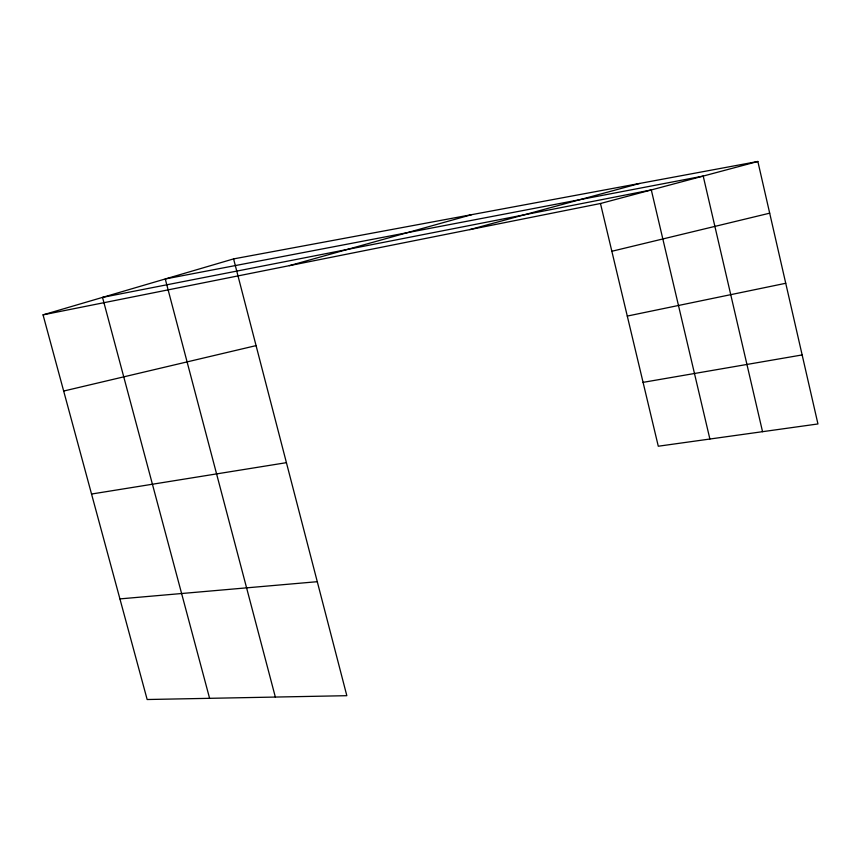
<?xml version="1.0" encoding="UTF-8"?>
<svg xmlns="http://www.w3.org/2000/svg" width="861" height="861" viewBox="0 0 861 861"><rect width="100%" height="100%" fill="white"/><g stroke="black" fill="none" stroke-linecap="round" stroke-linejoin="round"><path stroke-width="1.29" d="M43.05 314.857L233.589 258.903L757.852 161.481L817.95 423.956L658.288 446.224L600.472 203.508L43.05 314.857L147.156 699.519L346.832 695.688L233.589 258.903M289.382 265.651L471.731 214.647M469.751 229.618L639.54 183.468M600.472 203.508L757.852 161.481M611.848 251.272L769.691 213.173M63.671 391.045L256.072 345.616M627.292 316.073L785.738 283.28M643.07 382.359L802.151 354.936M91.546 494.031L286.422 462.669M119.927 598.901L317.268 581.692M209.6 698.325L102.524 297.389L651.303 189.937L709.884 439.024M275.348 697.066L165.258 278.975L703.211 176.074L762.545 431.684"/></g></svg>
